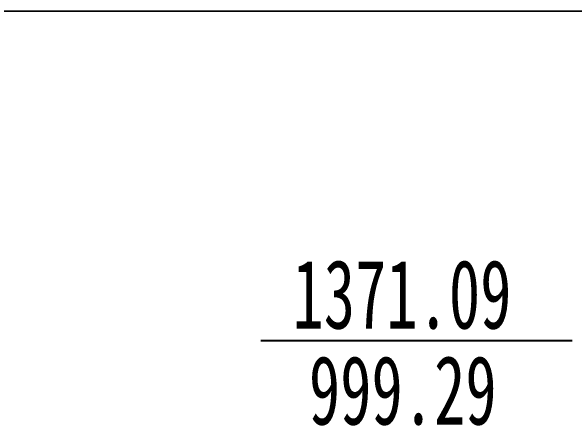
# Model space of a CAD drawing. Header units: millimetres. Extents: x 37412591 to 74834139, y 4258245 to 8527567.
# Drawn here: x 37415301.9 to 37415465.3, y 4262379.8 to 4262500 of the extents above; entities that cross this region are included whole.
import ezdxf

# ---------------------------------------------------------------- set-up
doc = ezdxf.new("R2010")
doc.units = ezdxf.units.MM
doc.layers.add('钻孔', color=7, linetype='Continuous')
doc.styles.get("Standard").update_dxf_attribs({"font": 'simfang.ttf', "width": 0.6667})
doc.styles.add('标准', font='SimSun.ttf', dxfattribs={"width": 0.667})

msp = doc.modelspace()

# ---------------------------------------------------------------- linework, layer by layer
at = {"linetype": 'ByBlock', "lineweight": 20}
for p, q in [((37413685.66, 4262500, 4910.12), (37416981.26, 4262500, 4910.12)), ((37416981.26, 4262500, 4910.12), (37413685.66, 4262500, 4910.12))]:
    msp.add_line(p, q, dxfattribs=at)
at = {"layer": '钻孔', "linetype": 'Continuous', "elevation": 4912.92}
msp.add_lwpolyline([(37415464.6, 4262404.44), (37415374.23, 4262404.44)], dxfattribs=at)

# ---------------------------------------------------------------- texts
at = {"layer": '钻孔', "color": 1, "insert": (37415383.45, 4262427.96, 6567.82), "char_height": 20, "width": 80.8922, "attachment_point": 1}
msp.add_mtext('1371.09', dxfattribs=at)
at = {"layer": '钻孔', "insert": (37415388.2, 4262400.12, 4917.88), "char_height": 20, "width": 80.8922, "attachment_point": 1, "style": '标准'}
msp.add_mtext('999.29', dxfattribs=at)

doc.saveas('drawing.dxf')
